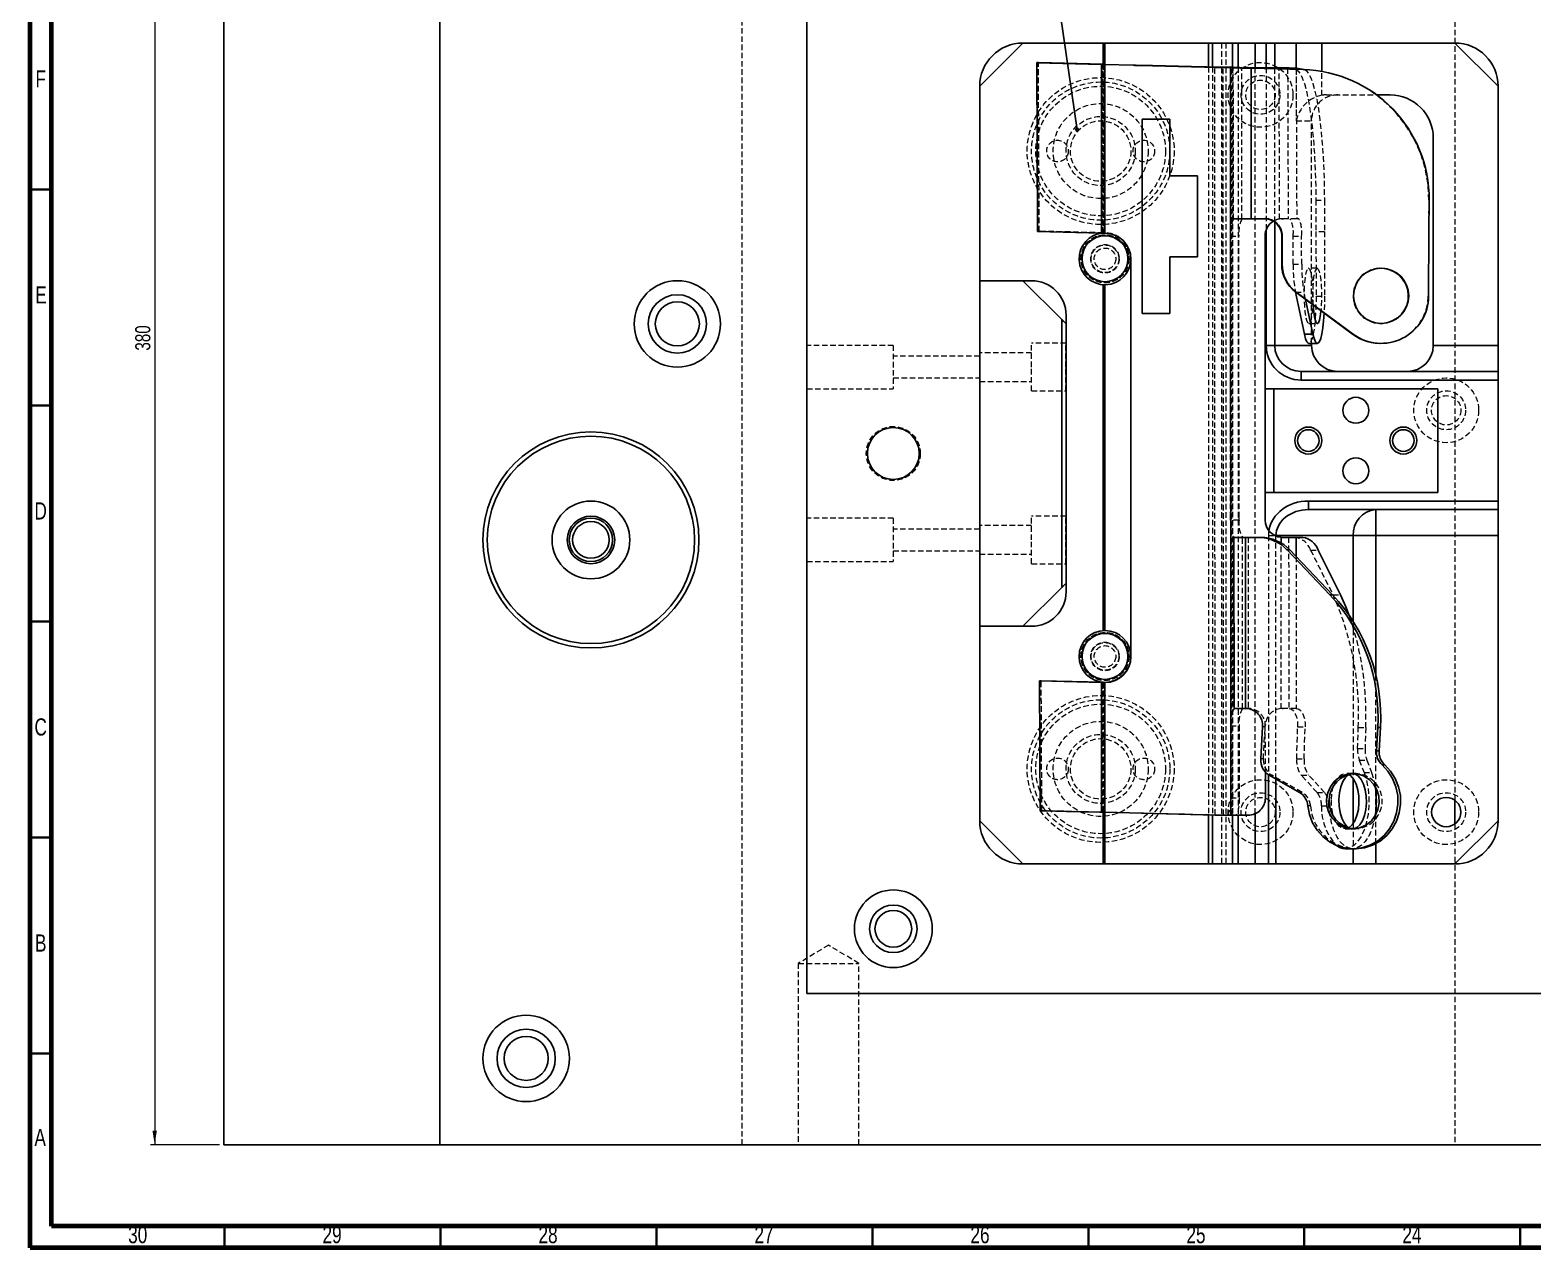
# Model space of a CAD drawing. Header units: millimetres. Extents: x 5 to 1539, y -495 to 895.
# Drawn here: x 5 to 352.9, y 5 to 286.9 of the extents above; entities that cross this region are included whole.
import ezdxf

# ---------------------------------------------------------------- set-up
doc = ezdxf.new("R2010")
doc.units = ezdxf.units.MM
doc.linetypes.add('HIDDEN', pattern=[1.905, 1.27, -0.635])
doc.styles.add('SLDTEXTSTYLE13', font='TXT', dxfattribs={"width": 0.75})
doc.dimstyles.new('SLDDIMSTYLE0', dxfattribs={"dimtxt": 3.5, "dimasz": 3.302, "dimexe": 0, "dimexo": 0.0625, "dimgap": 0.875, "dimtad": 1, "dimrnd": 1e-09, "dimzin": 12, "dimdsep": 46, "dimtxsty": 'SLDTEXTSTYLE13', "dimsah": 1, "dimcen": 0.09, "dimadec": 0, "dimazin": 3, "dimtfac": 1, "dimtofl": 0, "dimtmove": 0, "dimatfit": 3, "dimfxl": 1, "dimfrac": 2, "dimtolj": 1, "dimtzin": 12, "dimarcsym": 0})
doc.dimstyles.new('SLDDIMSTYLE1', dxfattribs={"dimtxt": 0.18, "dimasz": 1.016, "dimexe": 0, "dimexo": 0.0625, "dimgap": 0, "dimtad": 0, "dimtih": 1, "dimtoh": 1, "dimdec": 0, "dimrnd": 1e-09, "dimzin": 0, "dimdsep": 46, "dimtxsty": 'Standard', "dimblk1": 'DOT', "dimblk2": 'DOT', "dimsah": 1, "dimcen": 0.09, "dimadec": 0, "dimazin": 0, "dimtfac": 1.016, "dimtdec": 0, "dimtofl": 0, "dimtmove": 0, "dimatfit": 3, "dimldrblk": 'DOT', "dimfxl": 1, "dimfrac": 2, "dimtolj": 1, "dimtzin": 0, "dimarcsym": 0})

# ---------------------------------------------------------------- blocks, each defined once
blk = doc.blocks.new('_D')
at = {"color": 7, "linetype": 'Continuous', "lineweight": 18}
for p, q in [((48.85, 408.87), (32.85, 408.87)), ((33.85, 408.87), (33.85, 28.87)), ((48.85, 28.87), (32.85, 28.87))]:
    blk.add_line(p, q, dxfattribs=at)
for points in [[(33.85, 408.87), (33.34, 405.57), (34.36, 405.57)], [(33.85, 28.87), (34.36, 32.17), (33.34, 32.17)]]:
    blk.add_solid(points, dxfattribs=at)
at = {"color": 7, "linetype": 'Continuous', "lineweight": 18, "insert": (29.34, 212.68), "char_height": 3.5, "attachment_point": 1, "rotation": 90, "style": 'SLDTEXTSTYLE13'}
blk.add_mtext('380', dxfattribs=at)
blk = doc.blocks.new('_Dot')
at = {"color": 0, "linetype": 'ByBlock', "lineweight": -2}
blk.add_line((-0.5, 0), (-1, 0), dxfattribs=at)
at = {"color": 0, "linetype": 'ByBlock', "const_width": 0.5}
blk.add_lwpolyline([(-0.25, 0, 1), (0.25, 0, 1)], format="xyb", close=True, dxfattribs=at)

msp = doc.modelspace()

# ---------------------------------------------------------------- linework, layer by layer
at = {"color": 7, "linetype": 'Continuous', "lineweight": 70}
for p, q in [((5, 5), (5, 895)), ((10, 10), (10, 890)), ((1490, 10), (10, 10)), ((1495, 5), (5, 5))]:
    msp.add_line(p, q, dxfattribs=at)
at = {"color": 7, "linetype": 'Continuous', "lineweight": 25}
for p, q in [((49.851, 408.868), (49.851, 28.868)), ((99.851, 28.868), (99.851, 408.868)), ((184.851, 63.868), (184.851, 313.868)), ((234.851, 283.868), (224.851, 273.868)), ((234.851, 283.868), (334.851, 283.868)), ((277.851, 283.868), (277.851, 278.34)), ((288.594, 283.868), (291.173, 283.868)), ((344.851, 273.868), (334.851, 283.868)), ((238.043, 279.341), (238.043, 279.275)), ((253.052, 278.954), (238.043, 279.341)), ((238.443, 279.341), (238.043, 279.341)), ((238.043, 279.275), (238.221, 240.258)), ((253.052, 278.888), (238.043, 279.275)), ((238.443, 279.275), (238.043, 279.275)), ((253.452, 278.954), (238.443, 279.341)), ((253.452, 278.888), (238.443, 279.275)), ((253.452, 278.954), (253.052, 278.954)), ((253.052, 239.876), (253.052, 278.888)), ((253.452, 278.888), (253.052, 278.888)), ((260.353, 278.773), (253.851, 278.934)), ((253.851, 278.868), (253.851, 239.862)), ((260.353, 278.707), (253.851, 278.868)), ((260.353, 278.773), (260.71, 278.764)), ((260.353, 278.707), (260.71, 278.698)), ((260.71, 278.764), (261.06, 278.755)), ((260.71, 278.698), (261.06, 278.69)), ((264.883, 278.657), (261.06, 278.755)), ((264.883, 278.591), (261.06, 278.69)), ((276.879, 278.349), (264.883, 278.657)), ((276.879, 278.284), (264.883, 278.591)), ((276.879, 278.349), (277.449, 278.35)), ((279.26, 278.305), (277.449, 278.35)), ((276.879, 278.284), (277.449, 278.284)), ((279.26, 278.239), (277.449, 278.284)), ((282.89, 278.241), (279.26, 278.239)), ((283.172, 278.249), (281.216, 278.248)), ((281.383, 278.24), (281.216, 278.248)), ((282.982, 105.154), (282.89, 278.241)), ((285.049, 278.22), (282.89, 278.241)), ((282.982, 105.196), (282.89, 278.241)), ((283.172, 278.249), (283.458, 278.235)), ((294.156, 278.132), (287.005, 278.201)), ((287.684, 278.016), (287.726, 243.215)), ((287.684, 278.016), (299.675, 277.723)), ((298.108, 278.014), (299.978, 277.715)), ((224.851, 228.868), (224.851, 273.868)), ((316.735, 271.868), (319.851, 271.868)), ((344.851, 273.868), (344.851, 103.868)), ((262.451, 221.261), (262.451, 266.261)), ((262.451, 266.261), (268.851, 266.261)), ((268.851, 266.261), (268.851, 253.111)), ((329.851, 261.868), (329.851, 213.868)), ((268.851, 253.111), (275.251, 253.111)), ((275.251, 253.111), (275.251, 234.411)), ((328.905, 247.554), (328.862, 240.213)), ((238.221, 240.258), (253.052, 239.876)), ((287.619, 243.209), (290.799, 243.212)), ((290.905, 243.219), (287.726, 243.215)), ((290.799, 243.212), (290.905, 243.219)), ((328.862, 240.213), (328.776, 225.294)), ((253.052, 239.876), (253.851, 239.862)), ((253.851, 239.862), (254.003, 239.859)), ((290.93, 203.868), (290.911, 239.198)), ((294.76, 232.684), (294.798, 239.189)), ((294.798, 239.189), (294.904, 239.195)), ((294.866, 232.69), (294.904, 239.195)), ((259.851, 233.861), (259.851, 141.833)), ((268.851, 234.411), (268.851, 221.261)), ((275.251, 234.411), (268.851, 234.411)), ((294.76, 232.684), (294.866, 232.69)), ((224.851, 148.868), (224.851, 228.868)), ((224.851, 228.868), (234.851, 228.868)), ((234.851, 228.868), (236.851, 228.868)), ((234.851, 228.868), (243.851, 219.868)), ((253.452, 227.94), (253.452, 147.886)), ((253.851, 227.926), (253.851, 147.899)), ((300.029, 216.479), (297.943, 226.18)), ((298.014, 226.193), (298.121, 226.199)), ((311.176, 216.494), (298.014, 226.193)), ((311.282, 216.5), (298.121, 226.199)), ((302.005, 216.486), (300.276, 224.526)), ((243.851, 219.868), (243.851, 157.868)), ((244.851, 220.868), (244.851, 218.868)), ((268.851, 221.261), (262.451, 221.261)), ((244.851, 158.868), (244.851, 218.868)), ((300.029, 216.479), (302.005, 216.486)), ((311.176, 216.494), (311.282, 216.5)), ((291.173, 213.868), (293.143, 213.868)), ((301.668, 213.868), (293.143, 213.868)), ((301.054, 214.336), (303.029, 214.343)), ((301.668, 213.868), (301.668, 214.338)), ((318.345, 214.373), (318.451, 214.379)), ((344.851, 213.868), (329.851, 213.868)), ((299.297, 205.868), (299.297, 207.868)), ((344.851, 207.868), (299.297, 207.868)), ((299.297, 205.868), (344.851, 205.868)), ((344.851, 205.868), (344.851, 177.868)), ((290.93, 203.868), (290.93, 179.868)), ((292.95, 203.868), (290.93, 203.868)), ((292.95, 179.868), (292.95, 203.868)), ((292.95, 203.868), (330.93, 203.868)), ((330.93, 203.868), (330.93, 179.868)), ((290.93, 179.868), (292.95, 179.868)), ((290.945, 174.122), (290.942, 179.868)), ((330.93, 179.868), (292.95, 179.868)), ((300.934, 177.868), (300.934, 175.868)), ((344.851, 177.868), (300.934, 177.868)), ((290.946, 173.451), (290.945, 174.122)), ((300.934, 175.868), (344.851, 175.868)), ((316.523, 175.868), (316.523, 169.868)), ((283.726, 129.843), (283.705, 169.467)), ((283.705, 169.467), (283.796, 169.467)), ((289.313, 169.458), (286.381, 169.456)), ((286.381, 169.456), (286.403, 129.857)), ((289.313, 169.458), (289.931, 169.458)), ((293.429, 169.868), (311.327, 169.868)), ((299.644, 169.455), (298.103, 169.454)), ((311.327, 169.868), (316.523, 169.868)), ((316.523, 169.868), (344.851, 169.868)), ((305.908, 156.168), (296.039, 166.533)), ((296.657, 166.533), (296.039, 166.533)), ((296.657, 166.533), (306.526, 156.168)), ((308.372, 156.161), (303.181, 166.528)), ((243.851, 157.868), (234.851, 148.868)), ((244.851, 158.868), (244.851, 156.868)), ((306.526, 156.168), (305.908, 156.168)), ((224.851, 103.868), (224.851, 148.868)), ((234.851, 148.868), (224.851, 148.868)), ((236.851, 148.868), (234.851, 148.868)), ((238.697, 136.281), (238.697, 136.215)), ((253.052, 135.911), (238.697, 136.281)), ((239.097, 136.281), (238.697, 136.281)), ((238.697, 136.215), (238.834, 106.187)), ((253.052, 135.845), (238.697, 136.215)), ((239.097, 136.215), (238.697, 136.215)), ((253.452, 135.911), (239.097, 136.281)), ((253.452, 135.845), (239.097, 136.215)), ((253.052, 135.911), (253.623, 135.901)), ((253.452, 135.911), (253.052, 135.911)), ((253.052, 105.835), (253.052, 135.845)), ((253.052, 135.845), (253.623, 135.835)), ((253.452, 135.845), (253.052, 135.845)), ((253.737, 135.901), (253.452, 135.911)), ((253.737, 135.835), (253.452, 135.845)), ((253.737, 135.835), (253.623, 135.835)), ((253.851, 135.833), (253.851, 105.825)), ((283.817, 129.843), (283.726, 129.843)), ((286.403, 129.857), (286.526, 129.857)), ((289.893, 118.183), (290.325, 125.612)), ((316.994, 125.424), (316.682, 120.067)), ((317.612, 125.424), (316.994, 125.424)), ((317.3, 120.067), (317.612, 125.424)), ((317.3, 120.067), (316.682, 120.067)), ((290.98, 109.138), (290.977, 115.135)), ((318.631, 116.778), (318.013, 116.777)), ((298.849, 110.441), (291.875, 114.423)), ((334.851, 108.618), (334.851, 103.119)), ((238.834, 106.187), (253.052, 105.835)), ((253.851, 105.825), (279.352, 105.194)), ((277.851, 105.231), (277.851, 93.868)), ((282.982, 105.196), (279.352, 105.194)), ((281.309, 105.162), (282.136, 105.141)), ((282.136, 105.141), (282.277, 105.195)), ((284.092, 105.142), (282.136, 105.141)), ((282.982, 105.154), (286.961, 105.135)), ((284.144, 105.149), (284.092, 105.142)), ((224.851, 103.868), (234.851, 93.868)), ((334.851, 93.868), (344.851, 103.868)), ((309.455, 97.394), (311.188, 97.395)), ((311.236, 97.403), (311.854, 97.404)), ((334.851, 93.868), (234.851, 93.868)), ((291.697, 93.868), (288.594, 93.868)), ((419.851, 63.868), (184.851, 63.868)), ((49.851, 28.868), (99.851, 28.868)), ((649.851, 28.868), (99.851, 28.868))]:
    msp.add_line(p, q, dxfattribs=at)
at = {"color": 7, "linetype": 'HIDDEN', "lineweight": 18}
for p, q in [((169.851, 28.868), (169.851, 408.868)), ((334.851, 408.868), (334.851, 108.618)), ((280.851, 283.868), (280.851, 93.868)), ((281.851, 283.868), (281.851, 93.868)), ((238.043, 279.275), (238.221, 240.324)), ((238.621, 240.324), (238.443, 279.341)), ((238.621, 240.258), (238.443, 279.275)), ((253.052, 239.942), (253.052, 278.899)), ((253.452, 239.942), (253.452, 278.954)), ((253.452, 278.954), (253.452, 239.913)), ((253.452, 239.876), (253.452, 278.888)), ((253.65, 278.939), (253.751, 278.939)), ((253.65, 278.873), (253.751, 278.873)), ((253.851, 278.934), (253.751, 278.939)), ((253.851, 278.868), (253.751, 278.873)), ((253.851, 278.934), (253.851, 239.928)), ((253.851, 278.934), (253.851, 278.934)), ((253.851, 278.934), (253.851, 239.926)), ((253.851, 278.868), (253.851, 239.862)), ((253.851, 278.868), (253.851, 278.868)), ((253.851, 278.868), (253.851, 239.928)), ((277.851, 278.34), (277.851, 105.231)), ((278.704, 278.318), (278.704, 105.21)), ((279.352, 105.259), (279.26, 278.305)), ((279.352, 105.259), (279.26, 278.239)), ((281.309, 105.195), (281.216, 278.24)), ((281.665, 278.226), (281.383, 278.24)), ((283.559, 278.135), (281.665, 278.226)), ((283.265, 105.163), (283.172, 278.249)), ((283.4, 278.238), (283.4, 105.142)), ((283.458, 278.235), (283.621, 278.228)), ((283.559, 278.135), (285.515, 278.136)), ((283.601, 243.154), (283.559, 278.135)), ((285.515, 278.136), (283.621, 278.228)), ((284.681, 278.224), (284.681, 105.146)), ((287.005, 278.201), (285.049, 278.22)), ((285.557, 243.155), (285.515, 278.136)), ((287.578, 278.01), (287.684, 278.016)), ((287.578, 278.01), (287.619, 243.209)), ((299.569, 277.716), (287.578, 278.01)), ((288.594, 105.475), (288.594, 278.186)), ((291.173, 278.161), (291.173, 240.626)), ((293.143, 242.454), (293.143, 278.142)), ((294.287, 243.152), (294.156, 278.132)), ((294.287, 243.152), (294.157, 277.858)), ((296.133, 278.006), (298.108, 278.014)), ((296.133, 278.006), (296.263, 243.206)), ((298.003, 277.707), (296.133, 278.006)), ((299.978, 277.715), (298.003, 277.707)), ((298.109, 277.761), (298.238, 243.213)), ((298.149, 278.007), (298.149, 265.868)), ((299.675, 277.723), (299.569, 277.716)), ((304.057, 271.777), (304.057, 277.291)), ((305.115, 271.868), (316.735, 271.868)), ((298.149, 265.868), (301.668, 265.868)), ((301.668, 214.338), (301.668, 265.868)), ((302.666, 247.525), (304.642, 247.533)), ((302.666, 247.525), (302.685, 240.185)), ((304.642, 247.533), (304.661, 240.192)), ((328.798, 247.547), (328.756, 240.207)), ((328.798, 247.547), (328.905, 247.554)), ((238.221, 240.324), (253.052, 239.942)), ((238.221, 240.324), (238.621, 240.324)), ((238.221, 240.258), (238.621, 240.258)), ((253.452, 239.942), (238.621, 240.324)), ((253.452, 239.876), (238.621, 240.258)), ((283.678, 243.178), (283.601, 243.154)), ((285.557, 243.155), (283.601, 243.154)), ((285.703, 243.203), (285.134, 243.203)), ((294.742, 243.2), (295.198, 243.202)), ((298.734, 243.215), (298.238, 243.213)), ((304.661, 240.192), (302.685, 240.185)), ((302.685, 240.185), (302.725, 225.265)), ((304.661, 240.192), (304.701, 225.273)), ((328.756, 240.207), (328.67, 225.287)), ((328.862, 240.213), (328.756, 240.207)), ((253.452, 239.942), (253.052, 239.942)), ((253.452, 239.876), (253.052, 239.876)), ((253.851, 239.928), (253.452, 239.942)), ((253.851, 239.862), (253.452, 239.876)), ((253.851, 239.928), (254.003, 239.924)), ((282.9, 239.202), (284.857, 239.203)), ((282.935, 174.126), (282.9, 239.202)), ((284.891, 174.127), (284.857, 239.203)), ((297.396, 239.182), (299.371, 239.189)), ((297.413, 232.673), (297.396, 239.182)), ((299.389, 232.681), (299.371, 239.189)), ((259.851, 233.926), (259.851, 233.861)), ((297.413, 232.673), (299.389, 232.681)), ((302.964, 231.743), (300.989, 231.736)), ((317.408, 231.748), (317.302, 231.742)), ((253.452, 227.94), (253.851, 227.926)), ((298.031, 226.181), (299.919, 226.188)), ((300.276, 224.526), (299.919, 226.188)), ((302.725, 225.265), (304.701, 225.273)), ((328.67, 225.287), (328.776, 225.294)), ((301.036, 218.936), (303.012, 218.943)), ((318.069, 218.965), (318.175, 218.971)), ((204.851, 213.868), (184.851, 213.868)), ((204.851, 213.868), (204.851, 203.868)), ((236.851, 208.868), (236.851, 214.368)), ((244.826, 214.368), (236.851, 214.368)), ((244.851, 214.393), (244.826, 214.368)), ((244.826, 208.868), (244.826, 214.368)), ((224.851, 211.368), (204.851, 211.368)), ((236.851, 212.168), (224.851, 212.168)), ((236.851, 203.368), (236.851, 208.868)), ((244.826, 203.368), (244.826, 208.868)), ((204.851, 206.368), (224.851, 206.368)), ((224.851, 205.568), (236.851, 205.568)), ((184.851, 203.868), (204.851, 203.868)), ((236.851, 203.368), (244.826, 203.368)), ((244.826, 203.368), (244.851, 203.343)), ((290.942, 179.868), (290.93, 203.868)), ((236.851, 168.868), (236.851, 174.368)), ((244.826, 174.368), (236.851, 174.368)), ((244.851, 174.393), (244.826, 174.368)), ((244.826, 168.868), (244.826, 174.368)), ((282.935, 173.455), (282.935, 174.126)), ((284.892, 173.456), (284.891, 174.127)), ((204.851, 173.868), (184.851, 173.868)), ((204.851, 173.868), (204.851, 163.868)), ((224.851, 171.368), (204.851, 171.368)), ((236.851, 172.168), (224.851, 172.168)), ((284.892, 173.456), (282.935, 173.455)), ((236.851, 163.368), (236.851, 168.868)), ((244.826, 163.368), (244.826, 168.868)), ((283.796, 169.467), (285.661, 169.468)), ((285.682, 129.844), (285.661, 169.468)), ((286.999, 169.457), (287.021, 129.857)), ((291.697, 169.868), (291.697, 114.532)), ((291.697, 169.868), (293.171, 169.868)), ((293.429, 113.536), (293.429, 169.752)), ((294.66, 129.841), (294.639, 169.465)), ((294.66, 129.841), (294.639, 168.15)), ((295.104, 169.453), (294.871, 169.453)), ((296.371, 169.453), (296.392, 129.854)), ((184.851, 163.868), (204.851, 163.868)), ((204.851, 166.368), (224.851, 166.368)), ((224.851, 165.568), (236.851, 165.568)), ((298.105, 165.012), (298.124, 129.855)), ((301.449, 166.527), (303.181, 166.528)), ((301.449, 166.527), (306.639, 156.16)), ((236.851, 163.368), (244.826, 163.368)), ((244.826, 163.368), (244.851, 163.343)), ((306.639, 156.16), (308.372, 156.161)), ((311.327, 150.004), (311.327, 113.574)), ((238.697, 136.215), (238.834, 106.253)), ((239.234, 106.253), (239.097, 136.281)), ((239.234, 106.187), (239.097, 136.215)), ((253.052, 105.901), (253.052, 135.855)), ((253.452, 135.913), (253.851, 135.899)), ((253.452, 135.913), (253.452, 105.83)), ((253.452, 105.901), (253.452, 135.911)), ((253.452, 105.835), (253.452, 135.845)), ((253.737, 135.901), (253.7, 135.901)), ((253.851, 135.899), (253.851, 105.891)), ((253.851, 135.899), (253.851, 105.825)), ((253.851, 135.834), (253.851, 105.891)), ((253.851, 135.833), (253.851, 105.825)), ((316.523, 111.563), (316.523, 137.671)), ((285.682, 129.844), (283.817, 129.843)), ((286.526, 129.857), (287.144, 129.857)), ((294.893, 129.853), (295.126, 129.853)), ((298.124, 129.855), (298.189, 129.855)), ((282.961, 125.855), (284.917, 125.856)), ((282.97, 109.141), (282.961, 125.855)), ((284.917, 125.856), (284.926, 109.143)), ((290.943, 125.612), (290.325, 125.612)), ((290.511, 118.183), (290.943, 125.612)), ((290.977, 115.135), (290.971, 125.851)), ((298.23, 118.179), (298.455, 125.608)), ((298.455, 125.608), (300.187, 125.609)), ((299.962, 118.18), (300.187, 125.609)), ((312.329, 120.59), (312.476, 125.413)), ((312.476, 125.413), (314.208, 125.414)), ((314.208, 125.414), (314.061, 120.591)), ((312.329, 120.59), (314.061, 120.591)), ((290.511, 118.183), (289.893, 118.183)), ((298.23, 118.179), (299.962, 118.18)), ((312.733, 117.926), (314.465, 117.927)), ((312.733, 117.926), (313.828, 115.043)), ((313.828, 115.043), (315.56, 115.044)), ((314.465, 117.927), (315.56, 115.044)), ((292.493, 114.424), (291.875, 114.423)), ((299.467, 110.442), (292.493, 114.424)), ((299.273, 114.419), (301.005, 114.42)), ((302.94, 110.435), (299.273, 114.419)), ((304.672, 110.436), (301.005, 114.42)), ((311.178, 114.795), (309.446, 114.794)), ((311.844, 114.804), (311.226, 114.803)), ((282.97, 109.141), (284.926, 109.143)), ((299.467, 110.442), (298.849, 110.441)), ((302.94, 110.435), (304.672, 110.436)), ((316.523, 105.762), (316.523, 111.011)), ((238.834, 106.253), (253.052, 105.901)), ((238.834, 106.253), (239.234, 106.253)), ((238.834, 106.187), (239.234, 106.187)), ((239.234, 106.253), (253.452, 105.901)), ((239.234, 106.187), (253.452, 105.835)), ((253.052, 105.901), (253.452, 105.901)), ((253.052, 105.835), (253.452, 105.835)), ((253.851, 105.891), (279.352, 105.259)), ((283.265, 105.163), (281.309, 105.162)), ((283.265, 105.163), (284.092, 105.142)), ((301.437, 107.32), (300.819, 107.32)), ((303.977, 107.314), (305.709, 107.315)), ((316.523, 98.563), (316.523, 105.243)), ((309.453, 101.994), (311.185, 101.995)), ((311.233, 102.003), (311.851, 102.004)), ((311.327, 103.208), (311.327, 97.399)), ((334.851, 103.119), (334.851, 28.868)), ((189.851, 75.074), (182.851, 70.868)), ((196.851, 70.868), (189.851, 75.074)), ((182.851, 70.868), (196.851, 70.868)), ((182.851, 70.868), (182.851, 28.868)), ((196.851, 28.868), (196.851, 70.868))]:
    msp.add_line(p, q, dxfattribs=at)
at = {"color": 8, "linetype": 'Continuous', "lineweight": 25}
for p, q in [((253.452, 283.868), (253.452, 278.954)), ((253.851, 283.868), (253.851, 278.934)), ((278.704, 283.868), (278.704, 278.318)), ((283.4, 283.868), (283.4, 278.238)), ((284.681, 283.868), (284.681, 278.224)), ((288.594, 278.186), (288.594, 283.868)), ((291.173, 283.868), (291.173, 278.161)), ((293.143, 278.142), (293.143, 283.868)), ((298.149, 283.868), (298.149, 278.007)), ((304.057, 277.291), (304.057, 283.868)), ((253.052, 278.899), (253.052, 278.954)), ((253.851, 278.934), (253.851, 278.868)), ((279.26, 278.239), (279.26, 278.305)), ((281.216, 278.24), (281.216, 278.248)), ((294.157, 277.858), (294.156, 278.132)), ((298.108, 278.014), (298.109, 277.761)), ((285.134, 243.203), (283.893, 243.204)), ((291.173, 240.626), (291.173, 213.868)), ((293.143, 213.868), (293.143, 242.454)), ((297.943, 226.18), (298.031, 226.181)), ((293.171, 169.868), (293.429, 169.868)), ((293.429, 169.752), (293.429, 169.868)), ((294.639, 168.15), (294.639, 169.465)), ((298.103, 169.454), (298.105, 165.012)), ((311.327, 169.868), (311.327, 150.004)), ((316.523, 137.671), (316.523, 169.868)), ((253.052, 135.855), (253.052, 135.911)), ((253.7, 135.901), (253.623, 135.901)), ((253.851, 135.899), (253.851, 135.834)), ((291.697, 114.532), (291.697, 93.868)), ((293.429, 93.868), (293.429, 113.536)), ((311.327, 113.574), (311.327, 103.208)), ((316.523, 111.011), (316.523, 111.563)), ((253.452, 105.83), (253.452, 93.868)), ((253.851, 105.825), (253.851, 93.868)), ((278.704, 105.21), (278.704, 93.868)), ((281.309, 105.162), (281.309, 105.195)), ((283.4, 105.142), (283.4, 93.868)), ((284.681, 105.146), (284.681, 93.868)), ((288.594, 93.868), (288.594, 105.475)), ((316.523, 105.243), (316.523, 105.762)), ((316.523, 93.868), (316.523, 98.563)), ((311.327, 97.399), (311.327, 93.868))]:
    msp.add_line(p, q, dxfattribs=at)
at = {"color": 7, "linetype": 'Continuous', "lineweight": 35}
for p, q in [((10, 250), (5, 250)), ((10, 200), (5, 200)), ((10, 150), (5, 150)), ((10, 100), (5, 100)), ((10, 50), (5, 50)), ((50, 10), (50, 5)), ((100, 10), (100, 5)), ((150, 10), (150, 5)), ((200, 10), (200, 5)), ((250, 10), (250, 5)), ((300, 10), (300, 5)), ((350, 10), (350, 5))]:
    msp.add_line(p, q, dxfattribs=at)
at = {"color": 7, "linetype": 'HIDDEN', "lineweight": 18, "flags": 128}
for points in [[(298.003, 277.707), (298.52, 277.441), (299.03, 276.809), (299.528, 275.82), (300.006, 274.485), (300.461, 272.822), (300.884, 270.851), (301.273, 268.595), (301.621, 266.084), (301.925, 263.346), (302.18, 260.417), (302.384, 257.331), (302.534, 254.128), (302.629, 250.846), (302.666, 247.525)], [(299.978, 277.715), (300.495, 277.448), (301.005, 276.816), (301.503, 275.827), (301.982, 274.493), (302.436, 272.83), (302.86, 270.858), (303.248, 268.603), (303.597, 266.091), (303.9, 263.354), (304.156, 260.424), (304.36, 257.339), (304.51, 254.135), (304.604, 250.853), (304.642, 247.533)], [(285.855, 243.204), (285.848, 243.204), (285.703, 243.203)], [(298.238, 243.213), (298.103, 243.212), (297.884, 243.212), (297.587, 243.21), (297.217, 243.209), (296.783, 243.207), (296.295, 243.206), (295.762, 243.204), (295.198, 243.202)], [(300.985, 231.736), (301.224, 231.557), (301.451, 231.016), (301.652, 230.146), (301.816, 228.996), (301.934, 227.633), (301.998, 226.136), (302.005, 224.593), (301.954, 223.094), (301.848, 221.724), (301.694, 220.565), (301.5, 219.683), (301.278, 219.129), (301.04, 218.936), (300.801, 219.115), (300.574, 219.656), (300.373, 220.526), (300.209, 221.676), (300.091, 223.039), (300.027, 224.536), (300.02, 226.079), (300.071, 227.578), (300.177, 228.948), (300.331, 230.107), (300.525, 230.989), (300.747, 231.543), (300.985, 231.736)], [(302.056, 223.214), (302.003, 224.543), (301.996, 226.086), (302.047, 227.586), (302.153, 228.955), (302.307, 230.114), (302.501, 230.997), (302.723, 231.55), (302.96, 231.743)], [(302.96, 231.743), (303.199, 231.564), (303.426, 231.024), (303.628, 230.153), (303.792, 229.003), (303.91, 227.64), (303.974, 226.144), (303.98, 224.601), (303.929, 223.101), (303.84, 221.9)], [(302.725, 225.265), (302.702, 223.262), (302.622, 221.328), (302.488, 219.528), (302.305, 217.923), (302.078, 216.566), (301.816, 215.503), (301.527, 214.769), (301.22, 214.389), (301.054, 214.336)], [(304.701, 225.273), (304.677, 223.269), (304.598, 221.342)], [(298.124, 129.855), (297.868, 129.854), (297.569, 129.854), (297.231, 129.854), (296.858, 129.854), (296.456, 129.854), (296.029, 129.854), (295.583, 129.853), (295.126, 129.853)], [(296.457, 129.854), (296.862, 129.771), (297.251, 129.526), (297.606, 129.128), (297.915, 128.594), (298.162, 127.947), (298.339, 127.213), (298.438, 126.422), (298.455, 125.608)], [(298.189, 129.855), (298.594, 129.772), (298.983, 129.527), (299.338, 129.129), (299.647, 128.595), (299.894, 127.948), (300.071, 127.214), (300.17, 126.423), (300.187, 125.609)], [(313.828, 115.043), (314.365, 113.322), (314.734, 111.433), (314.924, 109.441), (314.928, 107.413), (314.746, 105.418), (314.383, 103.525), (313.853, 101.797), (313.174, 100.293), (312.367, 99.065), (311.462, 98.154), (310.488, 97.59), (309.479, 97.394), (309.455, 97.394)], [(315.56, 115.044), (316.097, 113.323), (316.418, 111.749)], [(306.255, 108.787), (306.395, 110.304), (306.711, 111.711), (307.187, 112.924), (307.795, 113.874), (308.498, 114.506), (309.257, 114.783), (310.027, 114.688), (310.312, 114.556)], [(310.478, 114.64), (310.989, 114.784), (311.369, 114.784)], [(284.926, 109.143), (284.91, 108.36), (284.863, 107.607), (284.786, 106.914), (284.682, 106.307), (284.556, 105.809), (284.412, 105.441), (284.255, 105.215), (284.144, 105.149)], [(310.319, 102.233), (309.642, 102.005), (308.872, 102.1), (308.136, 102.561), (307.476, 103.36), (306.93, 104.452), (306.531, 105.773), (306.302, 107.247), (306.255, 108.787)], [(310.917, 97.408), (310.201, 97.573), (309.224, 98.119), (308.314, 99.013), (307.501, 100.227), (306.813, 101.718), (306.274, 103.437), (305.902, 105.323), (305.709, 107.315)], [(316.426, 105.069), (316.115, 103.526), (315.585, 101.798), (314.906, 100.294), (314.099, 99.066), (313.194, 98.154), (312.22, 97.591), (311.4, 97.403)]]:
    msp.add_lwpolyline(points, dxfattribs=at)
at = {"color": 7, "linetype": 'Continuous', "lineweight": 25, "flags": 128}
for points in [[(287.726, 243.215), (287.134, 243.215), (286.551, 243.214), (285.988, 243.212), (285.459, 243.211), (284.975, 243.209), (284.547, 243.208), (284.183, 243.206), (283.893, 243.204)], [(303.84, 221.9), (303.824, 221.732), (303.669, 220.572), (303.476, 219.69), (303.254, 219.136), (303.016, 218.943), (302.777, 219.122), (302.55, 219.663), (302.348, 220.534), (302.184, 221.684), (302.067, 223.047), (302.056, 223.214)], [(244.851, 218.868), (244.832, 218.887), (244.775, 218.944), (244.683, 219.037), (244.559, 219.161), (244.407, 219.313), (244.234, 219.485), (244.047, 219.673), (243.851, 219.868)], [(304.598, 221.342), (304.597, 221.335), (304.463, 219.536), (304.28, 217.931), (304.054, 216.574), (303.791, 215.511), (303.502, 214.777), (303.196, 214.397), (302.883, 214.383), (302.573, 214.737), (302.277, 215.446), (302.005, 216.486)], [(301.054, 214.336), (300.907, 214.376), (300.597, 214.729), (300.302, 215.438), (300.029, 216.479)], [(283.828, 169.455), (284.003, 169.455), (284.226, 169.455), (284.495, 169.455), (284.806, 169.456), (285.155, 169.456), (285.538, 169.456), (285.948, 169.456), (286.381, 169.456)], [(295.104, 169.453), (295.562, 169.453), (296.008, 169.453), (296.435, 169.454), (296.837, 169.454), (297.21, 169.454), (297.548, 169.454), (297.847, 169.454), (298.103, 169.454)], [(243.851, 157.868), (244.047, 158.063), (244.234, 158.251), (244.407, 158.424), (244.559, 158.575), (244.683, 158.7), (244.775, 158.792), (244.832, 158.849), (244.851, 158.868)], [(310.414, 151.384), (309.639, 153.378), (308.372, 156.161)], [(286.403, 129.857), (285.969, 129.856), (285.559, 129.856), (285.176, 129.856), (284.827, 129.856), (284.516, 129.856), (284.247, 129.855), (284.024, 129.855), (283.849, 129.855)], [(318.013, 116.777), (319.369, 115.313), (320.445, 113.61), (321.202, 111.727), (321.615, 109.73), (321.669, 107.686), (321.363, 105.667), (320.706, 103.743), (319.723, 101.98), (318.446, 100.439), (316.92, 99.172), (315.197, 98.225), (313.337, 97.629), (311.405, 97.405), (309.466, 97.561), (307.589, 98.091), (305.837, 98.978), (304.271, 100.19), (302.946, 101.686), (301.907, 103.413), (301.19, 105.313), (300.819, 107.32)], [(318.631, 116.778), (319.987, 115.313), (321.063, 113.61), (321.82, 111.728), (322.233, 109.73), (322.287, 107.686), (321.981, 105.668), (321.324, 103.744), (320.341, 101.98), (319.064, 100.439), (317.538, 99.173), (315.815, 98.225), (313.955, 97.629), (312.023, 97.405), (311.854, 97.404)], [(305.154, 108.795), (305.42, 110.312), (306.023, 111.718), (306.929, 112.932), (308.084, 113.883), (309.423, 114.515), (310.866, 114.792), (312.331, 114.698), (313.732, 114.237), (314.987, 113.438), (316.024, 112.347), (316.782, 111.026), (317.218, 109.552), (317.305, 108.012), (317.04, 106.495), (316.436, 105.088), (315.531, 103.874), (314.375, 102.924), (313.037, 102.292), (311.593, 102.015), (310.128, 102.109), (308.728, 102.569), (307.473, 103.368), (306.436, 104.46), (305.677, 105.781), (305.242, 107.254), (305.154, 108.795)], [(307.988, 108.788), (308.127, 110.305), (308.443, 111.711), (308.919, 112.925), (309.527, 113.875), (310.23, 114.507), (310.478, 114.64)], [(310.312, 114.556), (310.763, 114.228), (311.424, 113.428), (311.969, 112.336), (312.368, 111.015), (312.597, 109.542), (312.644, 108.001), (312.505, 106.484), (312.188, 105.078), (311.712, 103.864), (311.105, 102.914), (310.401, 102.282), (310.319, 102.233)], [(311.369, 114.784), (311.759, 114.689), (312.496, 114.229), (313.156, 113.429), (313.701, 112.337), (314.1, 111.016), (314.329, 109.542), (314.376, 108.002), (314.237, 106.485), (313.92, 105.079), (313.444, 103.865), (312.837, 102.915), (312.133, 102.283), (311.451, 102.017)], [(310.411, 102.184), (309.868, 102.562), (309.208, 103.361), (308.662, 104.453), (308.263, 105.774), (308.034, 107.248), (307.988, 108.788)], [(311.4, 97.403), (311.211, 97.395), (310.917, 97.408)]]:
    msp.add_lwpolyline(points, dxfattribs=at)
at = {"color": 7, "linetype": 'HIDDEN', "lineweight": 18}
for centre, radius in [((289.851, 271.868), 7.5), ((252.851, 258.868), 17), ((252.851, 258.868), 16), ((289.851, 271.868), 4.5), ((289.851, 271.868), 3.4), ((252.851, 258.868), 15), ((252.851, 258.868), 11), ((252.851, 258.868), 8), ((252.851, 258.868), 7), ((242.851, 258.868), 2.5), ((262.851, 258.868), 2.5), ((253.851, 233.926), 5.571), ((253.851, 233.926), 5.525), ((253.851, 233.926), 5.5), ((253.851, 233.926), 3.3), ((253.851, 233.926), 3.2), ((253.851, 233.926), 2.5), ((332.851, 198.868), 7.5), ((332.851, 198.868), 4.5), ((332.851, 198.868), 3.4), ((204.851, 188.868), 6.25), ((253.851, 141.899), 5.571), ((253.851, 141.899), 5.525), ((253.851, 141.899), 5.5), ((253.851, 141.899), 3.3), ((253.851, 141.899), 3.2), ((253.851, 141.899), 2.5), ((252.851, 115.868), 17), ((252.851, 115.868), 16), ((252.851, 115.868), 15), ((252.851, 115.868), 11), ((252.851, 115.868), 8), ((252.851, 115.868), 7), ((242.851, 115.868), 2.5), ((262.851, 115.868), 2.5), ((289.851, 105.868), 7.5), ((332.851, 105.868), 7.5), ((289.851, 105.868), 4.5), ((289.851, 105.868), 3.4), ((332.851, 105.868), 4.5)]:
    msp.add_circle(centre, radius, dxfattribs=at)
at = {"color": 7, "linetype": 'Continuous', "lineweight": 25}
for centre, radius in [((253.851, 233.926), 5.314), ((317.792, 225.366), 6.393), ((154.851, 218.868), 10), ((154.851, 218.868), 6.75), ((154.851, 218.868), 5.1), ((311.93, 198.868), 3), ((204.851, 188.868), 6), ((300.93, 191.868), 3.125), ((322.93, 191.868), 3.125), ((134.851, 168.868), 25), ((134.851, 168.868), 24), ((300.93, 191.868), 2.5), ((322.93, 191.868), 2.5), ((311.93, 184.868), 3), ((134.851, 168.868), 9), ((134.851, 168.868), 5.5), ((134.851, 168.868), 5.025), ((134.851, 168.868), 4.25), ((253.851, 141.899), 6), ((253.851, 141.899), 5.314), ((332.851, 105.868), 3.4), ((204.851, 78.868), 9), ((204.851, 78.868), 5.5), ((204.851, 78.868), 4.25), ((119.851, 48.868), 10), ((119.851, 48.868), 6.75), ((119.851, 48.868), 5.1)]:
    msp.add_circle(centre, radius, dxfattribs=at)
for centre, radius, start, end in [((234.851, 273.868), 10, 90, 180), ((334.851, 273.868), 10, 0, 90), ((298.919, 247.746), 29.986, 359.63242, 88.55565), ((319.851, 261.868), 10, 0, 90), ((287.838, -155.727), 398.936, 90.03135, 90.28481), ((290.8, 239.214), 3.998, 359.629, 90.01682), ((290.906, 239.221), 3.998, 359.62907, 90.01678), ((294.911, 239.2), 4, 120.7547, 180.03057), ((253.851, 233.926), 6, 93.81117, 0), ((253.851, 233.861), 6, 360, 88.55238), ((302.765, 232.636), 8.005, 179.65806, 233.59814), ((302.871, 232.642), 8.005, 179.65805, 233.59809), ((317.679, 225.353), 6.4, 273.49549, 93.38005), ((236.851, 220.868), 8, 0, 90), ((317.793, 225.344), 10.982, 233.63698, 359.73694), ((317.688, 225.328), 10.975, 233.60516, 273.4331), ((323.851, 213.868), 6, 270, 0), ((316.956, 170.243), 5.642, 94.40194, 183.8113), ((294.946, 173.453), 4, 180.03057, 265.59429), ((289.274, 160.173), 9.285, 43.22919, 89.76282), ((289.892, 160.174), 9.285, 43.22926, 89.76275), ((298.998, 165.074), 4.428, 19.1684, 81.61418), ((236.851, 156.868), 8, 270, 0), ((275.949, 127.994), 41.125, 356.41757, 43.24176), ((276.528, 127.98), 41.163, 356.44049, 43.21884), ((253.851, 141.833), 6, 270, 360), ((286.42, 125.939), 3.92, 355.22266, 88.44082), ((320.771, 119.807), 4.097, 176.35837, 227.68516), ((321.389, 119.807), 4.097, 176.35834, 227.6852), ((293.929, 117.908), 4.045, 176.10813, 239.48225), ((311.965, 108.615), 6.195, 93.97678, 178.33549), ((295.292, 108.386), 21.393, 351.07957, 9.04333), ((286.98, 109.135), 4, 269.72925, 0.03057), ((296.822, 106.979), 4.012, 4.87568, 59.65195), ((312.06, 108.295), 6.307, 175.4561, 264.45637), ((234.851, 103.868), 10, 180, 270), ((334.851, 103.868), 10, 270, 0), ((309.59, 100.789), 3.398, 231.16139, 267.72348)]:
    msp.add_arc(centre, radius, start, end, dxfattribs=at)
at = {"color": 7, "linetype": 'HIDDEN', "lineweight": 18}
for centre, radius, start, end in [((298.813, 247.74), 29.986, 359.63243, 88.55563), ((290.09, 239.966), 7.23, 153.83756, 186.06349), ((292.047, 239.967), 7.23, 153.83756, 186.06349), ((294.911, 239.2), 4, 98.9686, 120.7547), ((290.442, 240.144), 7.02, 352.12524, 25.87584), ((292.417, 240.151), 7.02, 352.12519, 25.876), ((253.851, 233.926), 6, 0, 93.81117), ((331.823, 232.217), 34.413, 179.23916, 190.10227), ((333.798, 232.224), 34.412, 179.23906, 190.10237), ((317.692, 225.353), 6.4, 93.4955, 273.38004), ((317.68, 225.343), 10.99, 273.46955, 359.7118), ((289.224, 172.6), 6.346, 172.26038, 209.58272), ((291.18, 172.601), 6.346, 172.26038, 209.58272), ((297.266, 165.073), 4.428, 19.16829, 81.61436), ((246.012, 128.724), 66.546, 357.14795, 24.34787), ((243.612, 128.363), 70.658, 357.60783, 19.01448), ((289.248, 126.716), 6.346, 150.47845, 187.80068), ((291.205, 126.717), 6.346, 150.47865, 187.80058), ((287.038, 125.939), 3.92, 355.2227, 88.44068), ((294.971, 125.853), 4, 94.46684, 180.03057), ((319.384, 120.298), 7.06, 177.62825, 199.62461), ((321.116, 120.298), 7.06, 177.62824, 199.62467), ((294.547, 117.909), 4.045, 176.10794, 239.48245), ((303.796, 117.698), 5.587, 175.06321, 215.9391), ((305.528, 117.699), 5.587, 175.0631, 215.93921), ((311.638, 108.405), 6.391, 268.31712, 90.92286), ((276.25, 108.288), 6.774, 332.83705, 7.24112), ((297.44, 106.979), 4.012, 4.87598, 59.65165), ((298.823, 107.335), 5.154, 359.76158, 36.97995), ((300.555, 107.336), 5.154, 359.76158, 36.98007), ((312.085, 108.076), 10.675, 184.05874, 268.75701), ((316.727, 106.909), 12.757, 178.18247, 223.40786), ((311.186, 103.684), 1.688, 242.69146, 279.03117)]:
    msp.add_arc(centre, radius, start, end, dxfattribs=at)
for centre, major_axis, ratio, start_param, end_param in [((304.057, 265.868), (4.596, 4.596), 0.8390996, 0.8726646, 2.268928), ((307.76, 265.868), (6.093, 0), 0.9848078, 1.5707963, 3.1415927), ((305.115, 265.868), (6.093, 0), 0.9848078, 1.5707963, 1.7453293), ((300.934, 169.868), (-9.238, 0), 0.8660254, 6.141718, 6.2831853)]:
    msp.add_ellipse(centre, major_axis=major_axis, ratio=ratio, start_param=start_param, end_param=end_param, dxfattribs=at)
at = {"color": 7, "linetype": 'Continuous', "lineweight": 25}
for centre, major_axis, ratio, start_param, end_param in [((299.297, 213.868), (-8.123, 0), 0.9848078, 0, 1.5707963), ((299.297, 213.868), (6.154, 0), 0.9750077, 3.1415927, 4.712389), ((307.76, 213.868), (-6.093, 0), 0.9848078, 0, 1.5707963), ((300.934, 169.868), (7.506, 0), 0.7994081, 1.5707963, 3.1415927)]:
    msp.add_ellipse(centre, major_axis=major_axis, ratio=ratio, start_param=start_param, end_param=end_param, dxfattribs=at)
at = {"color": 8, "linetype": 'Continuous', "lineweight": 25}
msp.add_ellipse((300.934, 169.868), major_axis=(-9.238, 0), ratio=0.8660254, start_param=4.712389, end_param=6.141718, dxfattribs=at)
at = {"color": 7, "linetype": 'Continuous', "lineweight": 25}
for points, knots in [([(253.052, 278.954), (253.119, 278.952), (253.255, 278.949), (253.521, 278.942), (253.721, 278.937), (253.851, 278.934)], [0, 0, 0, 0, 0.2568379, 0.5136775, 1, 1, 1, 1]), ([(253.052, 278.888), (253.119, 278.887), (253.255, 278.883), (253.521, 278.876), (253.721, 278.871), (253.851, 278.868)], [0, 0, 0, 0, 0.25683799, 0.51367775, 1, 1, 1, 1]), ([(253.751, 278.939), (253.718, 278.941), (253.617, 278.946), (253.518, 278.951), (253.452, 278.954)], [0, 0, 0, 0, 0.32999295, 1, 1, 1, 1]), ([(253.751, 278.873), (253.718, 278.875), (253.617, 278.88), (253.518, 278.885), (253.452, 278.888)], [0, 0, 0, 0, 0.3299942, 1, 1, 1, 1]), ([(281.216, 278.248), (281.148, 278.251), (281.011, 278.257), (280.549, 278.271), (279.951, 278.287), (279.493, 278.299), (279.26, 278.305)], [0, 0, 0, 0, 0.2477943, 0.4955855, 0.7434375, 1, 1, 1, 1]), ([(279.26, 278.305), (279.71, 278.299), (280.611, 278.288), (281.801, 278.272), (282.748, 278.258), (283.029, 278.252), (283.172, 278.249)], [0, 0, 0, 0, 0.2478666, 0.4957322, 0.7435926, 1, 1, 1, 1]), ([(283.559, 278.135), (283.695, 278.129), (283.969, 278.118), (284.893, 278.09), (286.074, 278.057), (287.063, 278.032), (287.597, 278.019), (287.684, 278.016)], [0, 0, 0, 0, 0.238395, 0.4767987, 0.7152882, 0.9538381, 1, 1, 1, 1]), ([(285.911, 278.105), (286.003, 278.099), (286.233, 278.083), (286.68, 278.057), (287.021, 278.039), (287.14, 278.033)], [0, 0, 0, 0, 0.3017679, 0.7569382, 1, 1, 1, 1]), ([(294.156, 278.132), (294.606, 278.127), (295.506, 278.116), (296.704, 278.088), (297.612, 278.055), (297.999, 278.029), (298.093, 278.016), (298.108, 278.014)], [0, 0, 0, 0, 0.2383949, 0.4767981, 0.7152879, 0.9538373, 1, 1, 1, 1]), ([(283.893, 243.204), (283.861, 243.203), (283.799, 243.201), (283.724, 243.194), (283.692, 243.182), (283.678, 243.178)], [0, 0, 0, 0, 0.3704162, 0.7408367, 1, 1, 1, 1]), ([(283.705, 169.467), (283.713, 169.465), (283.73, 169.461), (283.769, 169.456), (283.805, 169.456), (283.828, 169.455)], [0, 0, 0, 0, 0.2503173, 0.5006444, 1, 1, 1, 1]), ([(294.639, 169.465), (294.677, 169.463), (294.755, 169.459), (294.911, 169.454), (295.027, 169.453), (295.104, 169.453)], [0, 0, 0, 0, 0.2503319, 0.5006512, 1, 1, 1, 1]), ([(253.623, 135.901), (253.642, 135.901), (253.68, 135.9), (253.756, 135.899), (253.813, 135.899), (253.851, 135.899)], [0, 0, 0, 0, 0.2500509, 0.5001308, 1, 1, 1, 1]), ([(253.623, 135.835), (253.642, 135.835), (253.68, 135.835), (253.756, 135.834), (253.813, 135.834), (253.851, 135.833)], [0, 0, 0, 0, 0.2500507, 0.5001317, 1, 1, 1, 1]), ([(283.849, 129.855), (283.837, 129.855), (283.813, 129.855), (283.77, 129.852), (283.743, 129.847), (283.726, 129.843)], [0, 0, 0, 0, 0.2503354, 0.5006593, 1, 1, 1, 1]), ([(253.851, 105.825), (253.784, 105.826), (253.649, 105.828), (253.382, 105.831), (253.183, 105.833), (253.052, 105.835)], [0, 0, 0, 0, 0.2509075, 0.50181626, 1, 1, 1, 1])]:
    msp.add_open_spline(points, degree=3, knots=knots, dxfattribs=at)
at = {"color": 7, "linetype": 'HIDDEN', "lineweight": 18}
for points, knots in [([(285.515, 278.136), (285.574, 278.13), (285.652, 278.122), (285.859, 278.108), (285.911, 278.105)], [0, 0, 0, 0, 0.7483256, 1, 1, 1, 1]), ([(286.693, 278.041), (286.774, 278.04), (286.936, 278.037), (287.071, 278.034), (287.138, 278.033)], [0, 0, 0, 0, 0.5001351, 1, 1, 1, 1]), ([(285.557, 243.155), (285.575, 243.168), (285.602, 243.189), (285.655, 243.201), (285.687, 243.202), (285.703, 243.203)], [0, 0, 0, 0, 0.4940274, 0.7462493, 1, 1, 1, 1]), ([(295.198, 243.202), (295.122, 243.201), (294.972, 243.199), (294.668, 243.186), (294.439, 243.165), (294.287, 243.152)], [0, 0, 0, 0, 0.2512701, 0.5025401, 1, 1, 1, 1]), ([(295.126, 129.853), (295.087, 129.853), (295.009, 129.853), (294.854, 129.849), (294.737, 129.844), (294.66, 129.841)], [0, 0, 0, 0, 0.2503313, 0.5006484, 1, 1, 1, 1]), ([(253.851, 105.891), (253.784, 105.892), (253.649, 105.893), (253.382, 105.897), (253.183, 105.899), (253.052, 105.901)], [0, 0, 0, 0, 0.250908, 0.5018171, 1, 1, 1, 1]), ([(253.452, 105.901), (253.517, 105.899), (253.616, 105.897), (253.75, 105.893), (253.818, 105.892), (253.851, 105.891)], [0, 0, 0, 0, 0.4973926, 0.7483786, 1, 1, 1, 1]), ([(253.452, 105.835), (253.517, 105.833), (253.616, 105.831), (253.75, 105.828), (253.818, 105.826), (253.851, 105.825)], [0, 0, 0, 0, 0.4973924, 0.7483782, 1, 1, 1, 1]), ([(279.352, 105.259), (279.803, 105.248), (280.703, 105.226), (281.894, 105.197), (282.841, 105.173), (283.122, 105.166), (283.265, 105.163)], [0, 0, 0, 0, 0.247948, 0.49589229, 0.74379028, 1, 1, 1, 1])]:
    msp.add_open_spline(points, degree=3, knots=knots, dxfattribs=at)

# ---------------------------------------------------------------- texts
at = {"color": 7, "linetype": 'Continuous', "lineweight": 0, "attachment_point": 2, "style": 'SLDTEXTSTYLE13'}
for s, insert, char_height in [('F', (7.458, 277.56), 3.969), ('E', (7.508, 227.56), 3.969), ('D', (7.453, 177.56), 3.969), ('C', (7.459, 127.56), 3.969), ('B', (7.471, 77.56), 3.969), ('A', (7.34, 32.56), 3.969), ('30', (29.92, 10.06), 3.9688), ('29', (74.92, 10.06), 3.9688), ('28', (124.92, 10.06), 3.9688), ('27', (174.92, 10.06), 3.9688), ('26', (224.92, 10.06), 3.9688), ('25', (274.92, 10.06), 3.9688), ('24', (324.92, 10.06), 3.9688)]:
    msp.add_mtext(s, dxfattribs=dict(at, insert=insert, char_height=char_height))

# ---------------------------------------------------------------- dimensions: what is measured, and where the dimension line sits
at = {"color": 7, "linetype": 'Continuous', "lineweight": 18}
dim = msp.add_linear_dim(base=(33.851, 28.868), p1=(49.851, 408.868), p2=(49.851, 28.868), angle=90, dimstyle='SLDDIMSTYLE0', dxfattribs=at)
dim.commit()
dim.dimension.update_dxf_attribs({"geometry": '_D', "text_midpoint": (33.851, 216.555), "dimtype": 160})

# ---------------------------------------------------------------- leaders
at = {"color": 7, "linetype": 'Continuous', "lineweight": 0}
msp.add_leader([(247.422, 263.809), (222.551, 435.261)], dimstyle='SLDDIMSTYLE1', dxfattribs=at)

doc.saveas('drawing.dxf')
